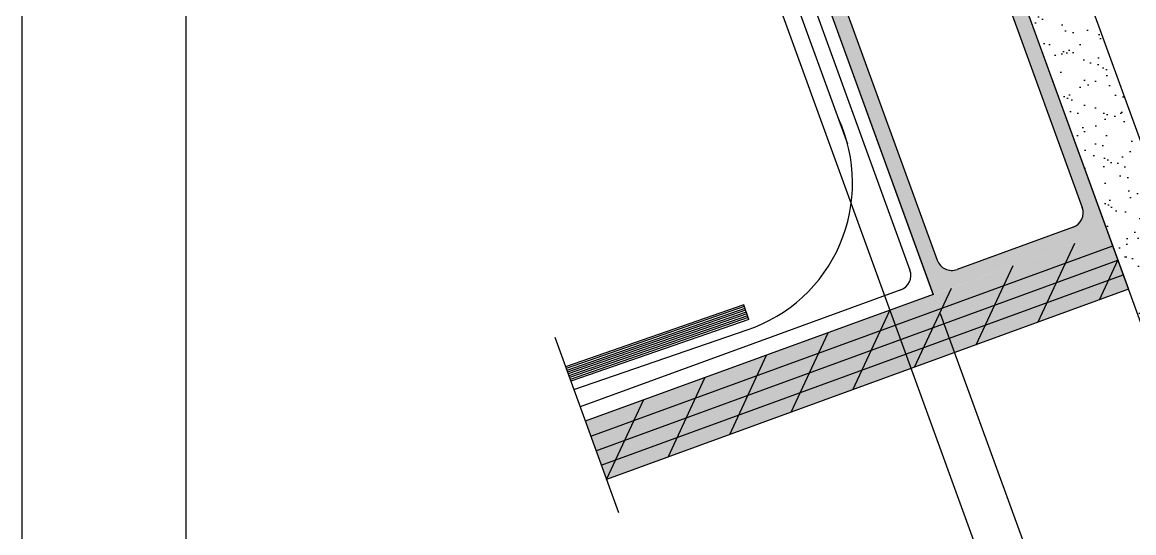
# Model space of a CAD drawing. Header units: inches. Extents: x -154 to 13, y 2 to 55.
# Drawn here: x -153.78 to -144.8, y 23.84 to 27.96 of the extents above; entities that cross this region are included whole.
import ezdxf

# ---------------------------------------------------------------- set-up
doc = ezdxf.new("R2010")
doc.units = ezdxf.units.IN
doc.header["$LTSCALE"] = 2
doc.header["$MEASUREMENT"] = 0
doc.layers.get('0').update_dxf_attribs({"linetype": 'CONTINUOUS'})
for name, color, linetype in [('hatch2', 51, 'CONTINUOUS'), ('pattern', 9, 'CONTINUOUS'), ('VELUX_Border', 5, 'CONTINUOUS')]:
    doc.layers.add(name, color=color, linetype=linetype)

# ---------------------------------------------------------------- blocks, each defined once
blk = doc.blocks.new('*U4')
at = {"layer": 'hatch2', "linetype": 'Continuous'}
for points in [[(59.2787, 4.939), (59.2787, 4.439), (62.2718, 4.9382)], [(62.2718, 4.939), (59.2787, 4.939), (62.2718, 4.9382)], [(62.2718, 4.9382), (59.2787, 4.439), (63.7698, 4.439)], [(63.7698, 4.939), (62.2718, 4.9382), (63.7698, 4.439)]]:
    blk.add_solid(points, dxfattribs=at)

msp = doc.modelspace()

# ---------------------------------------------------------------- hatches: boundary and pattern name
h = msp.add_hatch()
h.set_pattern_fill('AR-SAND', color=8, scale=0.125, angle=20, style=0)
h.set_pattern_definition([(57.5, (-153.8575, -34.58673), (-0.08977587, 0.22363463), [0, -0.19, 0, -0.2125, 0, -0.203125]), (27.5, (-153.8575, -34.58673), (0.0872269, 0.4071561), [0, -0.1025, 0, -0.17125, 0, -0.065625]), (347.5, (-154.00198, -34.63932), (0.3655501, 0.1338021), [0, -0.0625, 0, -0.225, 0, -0.29375]), (337.5, (-154.002, -34.6393), (0.3155815, 0.2316126), [0, -0.03125, 0, -0.1475, 0, -0.16875])])
h.paths.add_polyline_path([(-146.4164, 31.6043), (-146.8863, 31.4334), (-144.2113, 24.0784, -0.253381), (-143.9717, 24.1392, 0.261429), (-143.7187, 24.1869)])
msp.add_hatch(color=8).paths.add_polyline_path([(-146.8863, 31.4334), (-148.2939, 30.921), (-148.0301, 30.1961), (-147.9126, 30.2388), (-148.091, 30.7289, -0.414214), (-148.0163, 30.8891), (-147.0784, 31.2304, -0.414214), (-146.9182, 31.1557), (-145.2122, 26.4683, -0.414214), (-145.2869, 26.3081), (-146.2247, 25.9668, -0.414214), (-146.3849, 26.0415), (-147.9126, 30.2388), (-148.0301, 30.1961), (-146.4169, 25.7638), (-145.0092, 26.2762)])

# ---------------------------------------------------------------- linework, layer by layer
at = {"color": 7, "lineweight": 30}
for p, q in [((-146.4164, 31.6043), (-143.7187, 24.1869)), ((-146.8863, 31.4334), (-144.2113, 24.0784)), ((-146.8863, 31.4334), (-144.8382, 25.8063)), ((-146.9182, 31.1557), (-145.2122, 26.4683)), ((-148.294, 30.9211), (-146.4169, 25.7638)), ((-148.294, 30.9211), (-146.4169, 25.7638)), ((-148.294, 30.9211), (-146.4169, 25.7638)), ((-148.294, 30.9211), (-146.4166, 25.763)), ((-148.091, 30.7289), (-146.3849, 26.0415)), ((-145.2869, 26.3081), (-146.2247, 25.9668)), ((-144.8382, 25.8063), (-149.0584, 24.2703)), ((-144.8382, 25.8063), (-149.0584, 24.2703)), ((-146.4169, 25.7638), (-149.2294, 24.7401)), ((-147.9492, 25.6816), (-149.39, 25.1812)), ((-147.9082, 25.5635), (-147.9492, 25.6816)), ((-147.9082, 25.5635), (-149.3472, 25.0638)), ((-149.4766, 25.4192), (-148.9617, 24.0045))]:
    msp.add_line(p, q, dxfattribs=at)
at = {"color": 35, "lineweight": 30}
for p, q in [((-148.3472, 30.3821), (-147.1096, 26.9818)), ((-149.3229, 24.9971), (-147.9216, 25.479))]:
    msp.add_line(p, q, dxfattribs=at)
at = {"color": 3, "lineweight": 30}
for p, q in [((-148.2298, 30.4249), (-146.6052, 25.9613)), ((-146.6799, 25.8011), (-149.2722, 24.8576))]:
    msp.add_line(p, q, dxfattribs=at)
at = {"color": 7}
for p, q in [((-148.1023, 29.3037), (-143.9848, 17.991)), ((-146.3604, 25.6116), (-144.2598, 19.8402))]:
    msp.add_line(p, q, dxfattribs=at)
at = {"color": 35, "lineweight": 30}
msp.add_arc((-148.3186, 26.6643), 1.25, 288.51667, 24.67663, dxfattribs=at)
at = {"color": 7, "lineweight": 30}
for centre, start, end in [((-145.3296, 26.4256), 290, 20), ((-146.2674, 26.0842), 200, 290)]:
    msp.add_arc(centre, 0.125, start, end, dxfattribs=at)
at = {"color": 3, "lineweight": 30}
msp.add_arc((-146.7226, 25.9186), 0.125, 290, 20, dxfattribs=at)
at = {"layer": 'pattern'}
for p, q in [((-149.1858, 24.6204), (-144.9664, 26.1587)), ((-145.5719, 25.5393), (-145.2735, 26.1799)), ((-149.1431, 24.5029), (-144.9236, 26.0413)), ((-146.0699, 25.358), (-145.7716, 25.9987)), ((-145.0738, 25.7206), (-144.924, 26.0422)), ((-149.1003, 24.3854), (-144.8808, 25.9238)), ((-146.568, 25.1767), (-146.2701, 25.8164)), ((-147.9441, 25.6668), (-149.3846, 25.1666)), ((-147.9389, 25.652), (-149.3793, 25.1519)), ((-147.9338, 25.6373), (-149.3739, 25.1372)), ((-147.9287, 25.6225), (-149.3686, 25.1225)), ((-147.9236, 25.6078), (-149.3633, 25.1078)), ((-147.0661, 24.9954), (-146.7678, 25.6361)), ((-147.9184, 25.593), (-149.3579, 25.0931)), ((-147.9133, 25.5782), (-149.3526, 25.0784)), ((-147.5642, 24.8141), (-147.2659, 25.4548)), ((-148.0623, 24.6328), (-147.7639, 25.2735)), ((-148.5603, 24.4516), (-148.262, 25.0922)), ((-149.0584, 24.2703), (-148.7601, 24.9109))]:
    msp.add_line(p, q, dxfattribs=at)
at = {"layer": 'VELUX_Border', "color": 6}
msp.add_line((-153.7809, 1.5601), (-153.7809, 42.8101), dxfattribs=at)
at = {"layer": 'VELUX_Border'}
msp.add_line((-152.4588, 42.149), (-152.4588, 2.2211), dxfattribs=at)

# ---------------------------------------------------------------- block references
at = {"layer": 'hatch2', "linetype": 'Continuous', "rotation": 20}
msp.add_blockref('*U4', (-203.244, -0.1755), dxfattribs=at)

doc.saveas('drawing.dxf')
